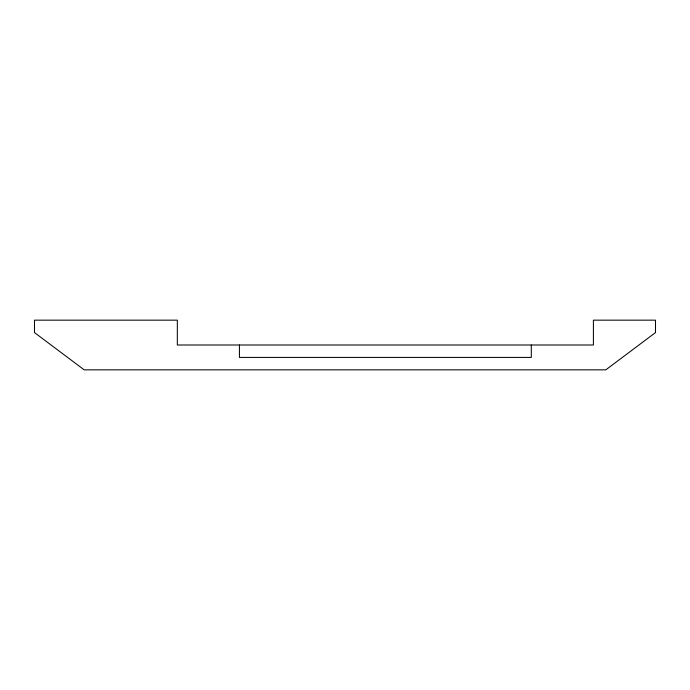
<?xml version="1.0" encoding="UTF-8"?>
<svg xmlns="http://www.w3.org/2000/svg" width="690" height="690" viewBox="0 0 690 690"><rect width="100%" height="100%" fill="white"/><g stroke="black" fill="none" stroke-linecap="round" stroke-linejoin="round"><path stroke-width="1.03" d="M531.3 345L531.3 357.42L239.43 357.42L239.43 345M655.5 332.58L605.82 369.84L84.18 369.84L34.5 332.58L34.5 320.16L177.33 320.16L177.33 345L593.4 345L593.4 320.16L655.5 320.16L655.5 332.58"/></g></svg>
